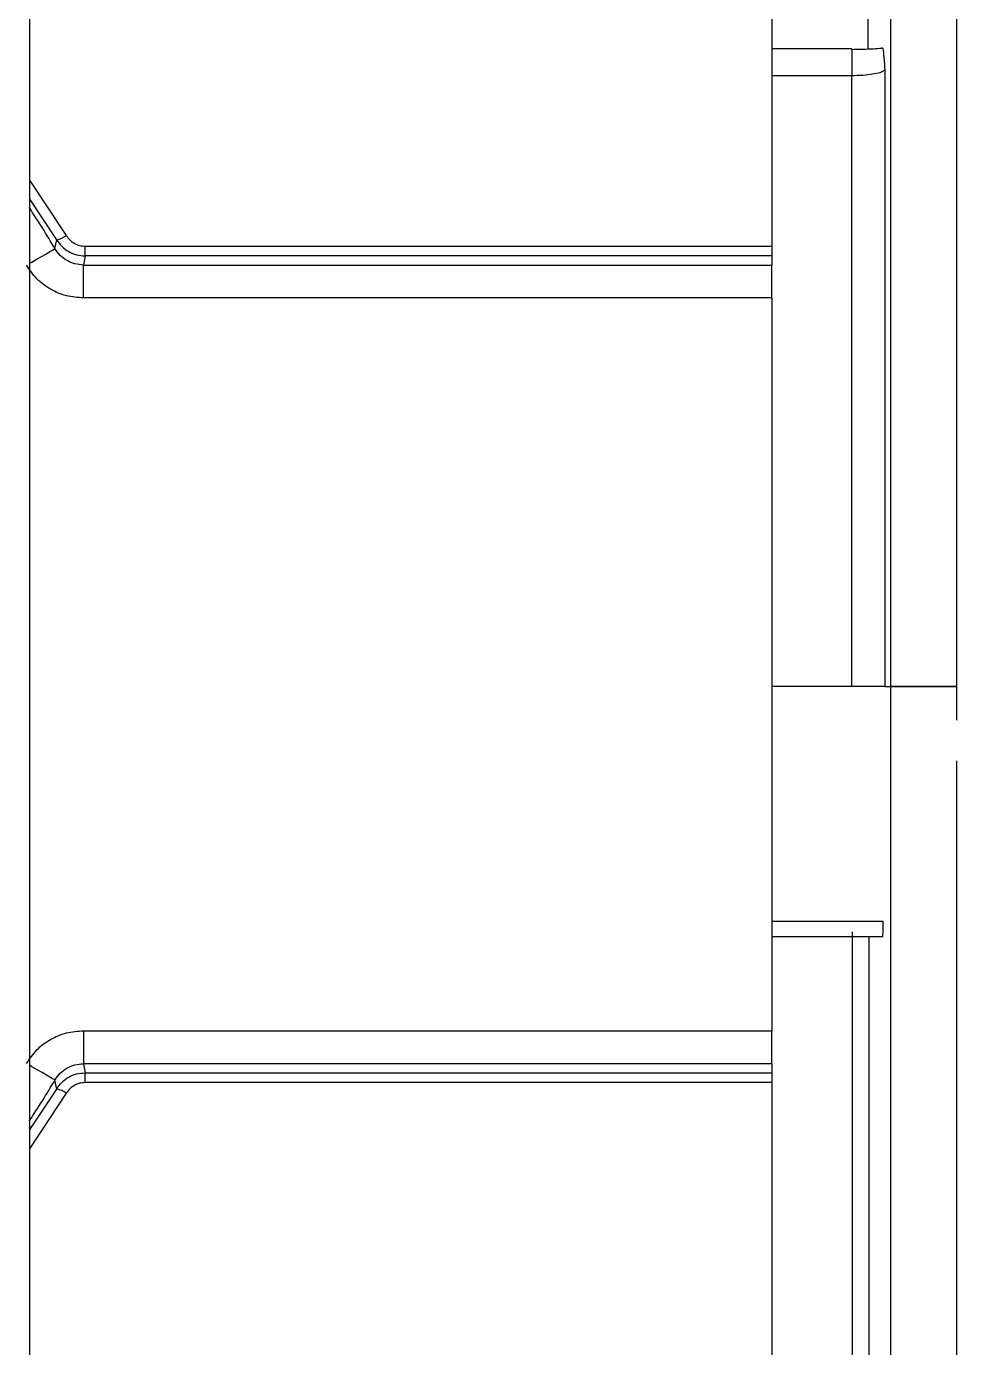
# Model space of a CAD drawing. Extents: x 7 to 135, y 1 to 99.
# Drawn here: x 15.32 to 16.165, y 44.708 to 45.91 of the extents above; entities that cross this region are included whole.
import ezdxf

# ---------------------------------------------------------------- set-up
doc = ezdxf.new("R2010")
doc.units = 0
doc.header["$MEASUREMENT"] = 0
doc.layers.add('OBJECT', color=7, linetype='CONTINUOUS')

msp = doc.modelspace()

# ---------------------------------------------------------------- linework, layer by layer
at = {"layer": 'OBJECT'}
for p, q in [((15.3222, 48.3), (15.3222, 44.5374)), ((16.1653, 47.2607), (16.1653, 45.31)), ((16.1054, 45.31), (16.1054, 47.1595)), ((15.9972, 46.5726), (15.9972, 45.7103)), ((16.0848, 45.8902), (16.0848, 46.2716)), ((16.07, 45.89), (15.9972, 45.89)), ((16.07, 45.89), (16.07, 45.8655)), ((16.07, 45.8655), (15.9972, 45.8655)), ((16.07, 45.31), (16.07, 45.8655)), ((16.1, 45.8712), (16.1, 45.31)), ((15.3222, 45.7706), (15.3558, 45.7202)), ((15.3471, 45.7163), (15.3222, 45.7537)), ((15.3455, 45.7082), (15.3471, 45.7163)), ((15.373, 45.7104), (15.9972, 45.7103)), ((15.3729, 45.7016), (15.3714, 45.6933)), ((15.9972, 45.7015), (15.3729, 45.7016)), ((15.9972, 45.7015), (15.9972, 45.6933)), ((15.3714, 45.6933), (15.9972, 45.6933)), ((15.3714, 45.6633), (15.3714, 45.6933)), ((15.9972, 45.6633), (15.9972, 45.6933)), ((15.9972, 45.6633), (15.3714, 45.6633)), ((15.9972, 45.6633), (15.9972, 44.9967)), ((16.07, 45.31), (15.9972, 45.31)), ((16.1, 45.31), (16.1054, 45.31)), ((16.1054, 43.4605), (16.1054, 45.31)), ((16.1653, 45.31), (16.1653, 45.2792)), ((16.1653, 45.2422), (16.1653, 43.3593)), ((15.9972, 45.0963), (16.0984, 45.0963)), ((15.9972, 45.0824), (16.0984, 45.0824)), ((16.0706, 44.3484), (16.0706, 45.0868)), ((16.0855, 45.0824), (16.0855, 44.3028)), ((15.3714, 44.9967), (15.9972, 44.9967)), ((15.3714, 44.9967), (15.3714, 44.9667)), ((15.9972, 44.9667), (15.9972, 44.9967)), ((15.9972, 44.9667), (15.3714, 44.9667)), ((15.3714, 44.9667), (15.3729, 44.9584)), ((15.9972, 44.9667), (15.9972, 44.9585)), ((15.3471, 44.9437), (15.3455, 44.9518)), ((15.3729, 44.9584), (15.9972, 44.9585)), ((15.3222, 44.9063), (15.3471, 44.9437)), ((15.3558, 44.9398), (15.3222, 44.8894)), ((15.9972, 44.9497), (15.373, 44.9496)), ((15.9972, 44.9497), (15.9972, 44.0874))]:
    msp.add_line(p, q, dxfattribs=at)
at = {"layer": 'OBJECT', "flags": 128}
for points in [[(15.3222, 45.6946), (15.3246, 45.696), (15.3294, 45.6988), (15.3338, 45.7014), (15.3377, 45.7036), (15.3409, 45.7055), (15.3434, 45.7069), (15.3449, 45.7078), (15.3455, 45.7082)], [(15.3455, 44.9518), (15.3449, 44.9522), (15.3434, 44.9531), (15.3409, 44.9545), (15.3377, 44.9563), (15.3338, 44.9586), (15.3294, 44.9612), (15.3246, 44.964), (15.3222, 44.9654)]]:
    msp.add_lwpolyline(points, dxfattribs=at)
at = {"layer": 'OBJECT'}
for centre, radius, start, end in [((14.6972, 45.33), 0.7505, 30.2571, 33.6165), ((15.3419, 45.7394), 0.0237, 282.6779, 305.9672), ((15.1921, 45.7085), 0.1809, 357.8002, 0.6065), ((14.6972, 45.33), 0.7505, 326.3835, 329.7429), ((15.1921, 44.9515), 0.1809, 359.3935, 2.1999), ((15.3419, 44.9206), 0.0237, 54.0324, 77.3233)]:
    msp.add_arc(centre, radius, start, end, dxfattribs=at)
for points, knots in [([(16.07, 45.8895), (16.0768, 45.8896), (16.0863, 45.8897), (16.0948, 45.8905), (16.0973, 45.8907)], [0, 0, 0, 0, 0.7153, 1, 1, 1, 1]), ([(16.0973, 45.8907), (16.0975, 45.8911), (16.0982, 45.8921), (16.0991, 45.8845), (16.0997, 45.876), (16.1, 45.8712), (16.1, 45.8712)], [0, 0, 0, 0, 0.2476934, 0.5864981, 0.9964657, 1, 1, 1, 1]), ([(16.1, 45.8712), (16.0998, 45.8708), (16.0993, 45.8698), (16.0959, 45.8682), (16.0892, 45.8667), (16.0802, 45.8657), (16.0734, 45.8655), (16.07, 45.8655)], [0, 0, 0, 0, 0.111662, 0.333772, 0.555864, 0.777931, 1, 1, 1, 1]), ([(15.3558, 45.7202), (15.3568, 45.7188), (15.3588, 45.716), (15.363, 45.7129), (15.3678, 45.7108), (15.3713, 45.7106), (15.373, 45.7104)], [0, 0, 0, 0, 0.248702, 0.500159, 0.750993, 1, 1, 1, 1]), ([(15.3714, 45.6933), (15.3688, 45.6935), (15.3636, 45.6939), (15.3563, 45.697), (15.3499, 45.7017), (15.347, 45.706), (15.3455, 45.7082)], [0, 0, 0, 0, 0.249346, 0.499704, 0.749656, 1, 1, 1, 1]), ([(15.3471, 45.7163), (15.3486, 45.7142), (15.3516, 45.7099), (15.3579, 45.7053), (15.3651, 45.7022), (15.3703, 45.7018), (15.3729, 45.7016)], [0, 0, 0, 0, 0.249782, 0.499587, 0.749665, 1, 1, 1, 1]), ([(15.9972, 45.7103), (15.9972, 45.7092), (15.9972, 45.7076), (15.9972, 45.7057), (15.9972, 45.7044), (15.9972, 45.7033), (15.9972, 45.7024), (15.9972, 45.7017), (15.9972, 45.7016), (15.9972, 45.7015)], [0, 0, 0, 0, 0.235206, 0.351549, 0.467884, 0.584227, 0.700562, 0.816897, 1, 1, 1, 1]), ([(15.3714, 45.6633), (15.3661, 45.6637), (15.3557, 45.6644), (15.3412, 45.6708), (15.3285, 45.6801), (15.3225, 45.6887), (15.3196, 45.6931)], [0, 0, 0, 0, 0.249989, 0.499813, 0.750164, 1, 1, 1, 1]), ([(16.1, 45.31), (16.0995, 45.31), (16.0985, 45.31), (16.0928, 45.31), (16.0849, 45.31), (16.0768, 45.31), (16.0717, 45.31), (16.07, 45.31)], [0, 0, 0, 0, 0.222098, 0.444199, 0.666295, 0.88839, 1, 1, 1, 1]), ([(16.1653, 45.31), (16.1586, 45.31), (16.1451, 45.31), (16.1271, 45.31), (16.1135, 45.31), (16.1068, 45.31), (16.1057, 45.31), (16.1054, 45.31)], [0, 0, 0, 0, 0.22209, 0.444178, 0.666267, 0.888363, 1, 1, 1, 1]), ([(16.1054, 45.31), (16.1064, 45.31), (16.1084, 45.31), (16.1197, 45.31), (16.1356, 45.31), (16.1518, 45.31), (16.1619, 45.31), (16.1653, 45.31)], [0, 0, 0, 0, 0.2221, 0.444197, 0.666296, 0.88839, 1, 1, 1, 1]), ([(16.0984, 45.0963), (16.0984, 45.0946), (16.0984, 45.0913), (16.0983, 45.087), (16.0981, 45.0839), (16.0979, 45.0825), (16.0977, 45.0825), (16.0977, 45.0825)], [0, 0, 0, 0, 0.224917, 0.449831, 0.67488, 0.900221, 1, 1, 1, 1]), ([(15.3196, 44.9669), (15.3225, 44.9713), (15.3284, 44.9799), (15.3412, 44.9892), (15.3557, 44.9955), (15.3662, 44.9963), (15.3714, 44.9967)], [0, 0, 0, 0, 0.2499999, 0.4998134, 0.7501673, 1, 1, 1, 1]), ([(15.3455, 44.9518), (15.3469, 44.954), (15.3499, 44.9583), (15.3563, 44.963), (15.3635, 44.9661), (15.3688, 44.9665), (15.3714, 44.9667)], [0, 0, 0, 0, 0.249455, 0.499858, 0.749767, 1, 1, 1, 1]), ([(15.3471, 44.9437), (15.3486, 44.9458), (15.3516, 44.9501), (15.3579, 44.9547), (15.3651, 44.9578), (15.3703, 44.9582), (15.3729, 44.9584)], [0, 0, 0, 0, 0.2494, 0.49917, 0.74932, 1, 1, 1, 1]), ([(15.9972, 44.9585), (15.9972, 44.9584), (15.9972, 44.9582), (15.9972, 44.9572), (15.9972, 44.9562), (15.9972, 44.9551), (15.9972, 44.9537), (15.9972, 44.9519), (15.9972, 44.9505), (15.9972, 44.9497)], [0, 0, 0, 0, 0.235211, 0.351548, 0.467885, 0.584224, 0.700561, 0.816899, 1, 1, 1, 1]), ([(15.373, 44.9496), (15.3713, 44.9494), (15.3678, 44.9492), (15.3631, 44.9471), (15.3588, 44.944), (15.3568, 44.9412), (15.3558, 44.9398)], [0, 0, 0, 0, 0.248923, 0.499834, 0.751189, 1, 1, 1, 1])]:
    msp.add_open_spline(points, degree=3, knots=knots, dxfattribs=at)

doc.saveas('drawing.dxf')
